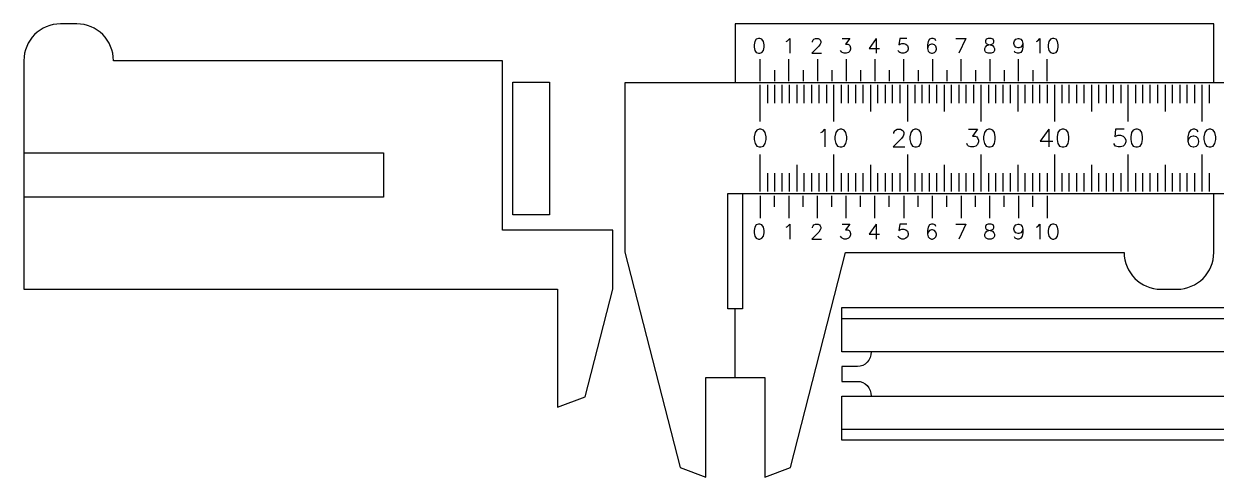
# Model space of a CAD drawing. Extents: x 55 to 376, y 285 to 489.
# Drawn here: x 54.8 to 216.7, y 302.9 to 364.4 of the extents above; entities that cross this region are included whole.
import ezdxf

# ---------------------------------------------------------------- set-up
doc = ezdxf.new("R2010")
doc.units = 0
doc.layers.add('Layer_1', color=7, linetype='CONTINUOUS')

msp = doc.modelspace()

# ---------------------------------------------------------------- linework, layer by layer
at = {"layer": 'Layer_1', "color": 1}
for p, q in [((61.938938, 364.439153), (59.761635, 364.439153)), ((216.3869, 364.43922), (151.3869, 364.43922)), ((151.3869, 364.43922), (151.38728, 356.43939)), ((216.3869, 356.43922), (216.3869, 364.43922)), ((54.761561, 359.439078), (54.761561, 351.439291)), ((119.761419, 359.439078), (66.939009, 359.439078)), ((119.761419, 351.439291), (119.761419, 359.439078)), ((121.16421, 338.5106), (121.16421, 356.5106)), ((121.16421, 356.5106), (126.16421, 356.5106)), ((126.16421, 356.5106), (126.16421, 338.5106)), ((143.88689, 356.43939), (136.38651, 356.43939)), ((136.38651, 356.43939), (136.38651, 341.43917)), ((151.38728, 356.43939), (143.88689, 356.43939)), ((346.38686, 356.43939), (151.38728, 356.43939)), ((54.761561, 351.439291), (54.761561, 336.439095)), ((119.761419, 336.439095), (119.761419, 351.439291)), ((136.38651, 341.43917), (136.38651, 333.47135)), ((150.38682, 325.79458), (150.38682, 341.43917)), ((150.38682, 341.43917), (151.38673, 341.43917)), ((151.38673, 341.43917), (346.38686, 341.43917)), ((152.38687, 341.43916), (152.38687, 325.79472)), ((216.38672, 333.43938), (216.38672, 341.43917)), ((126.16421, 338.5106), (121.16421, 338.5106)), ((54.761561, 336.439095), (54.761561, 328.439279)), ((134.76164, 336.439095), (119.761419, 336.439095)), ((134.757774, 328.439279), (134.76164, 336.439095)), ((136.38651, 333.47135), (143.88689, 304.26134)), ((158.8867, 304.26134), (166.37882, 333.43938)), ((166.37882, 333.43938), (204.20927, 333.43938)), ((54.761561, 328.439279), (115.972916, 328.439279)), ((115.972916, 328.439279), (119.761419, 328.439279)), ((119.761419, 328.439279), (127.261805, 328.439279)), ((127.261805, 328.439279), (127.261805, 312.439169)), ((131.011714, 313.85028), (134.757774, 328.439279)), ((209.20935, 328.43931), (211.38665, 328.43931)), ((151.38673, 325.79458), (150.38682, 325.79458)), ((151.38673, 316.43935), (151.38673, 325.79458)), ((152.38687, 325.79472), (151.38687, 325.79472)), ((165.85873, 319.93907), (165.85884, 325.93906)), ((165.85884, 325.93906), (359.85685, 325.93906)), ((345.85874, 319.93907), (165.85873, 319.93907)), ((167.98537, 317.93927), (165.85884, 317.93927)), ((165.85884, 317.93927), (165.85884, 315.93944)), ((147.38656, 302.94449), (147.38656, 316.43935)), ((147.38656, 316.43935), (151.38673, 316.43935)), ((151.38687, 316.43935), (155.38703, 316.43935)), ((155.38703, 316.43935), (155.38703, 302.94449)), ((165.85884, 315.93944), (167.98537, 315.93944)), ((127.261796, 312.439169), (131.011714, 313.85028)), ((165.85871, 307.93913), (165.8586, 313.93909)), ((165.8586, 313.93909), (345.85861, 313.93909)), ((127.261805, 312.439169), (127.261796, 312.439169)), ((360.85828, 307.93913), (165.85871, 307.93913)), ((143.88689, 304.26134), (147.38656, 302.94449)), ((155.38703, 302.94449), (158.8867, 304.26134))]:
    msp.add_line(p, q, dxfattribs=at)
at = {"layer": 'Layer_1', "color": 5}
for p, q in [((154.06273, 362.06319), (153.96753, 361.587)), ((153.96753, 361.587), (153.96753, 361.30128)), ((153.96753, 361.30128), (154.06273, 360.82509)), ((154.2532, 362.3489), (154.06273, 362.06319)), ((154.53891, 362.4441), (154.2532, 362.3489)), ((154.7294, 362.4441), (154.53891, 362.4441)), ((155.0151, 362.3489), (154.7294, 362.4441)), ((155.20558, 362.06319), (155.0151, 362.3489)), ((155.30078, 361.587), (155.20558, 362.06319)), ((155.20558, 360.82509), (155.30078, 361.30128)), ((155.30078, 361.30128), (155.30078, 361.587)), ((158.30942, 362.06315), (158.49989, 362.15835)), ((158.49989, 362.15835), (158.78561, 362.44406)), ((158.78561, 362.44406), (158.78561, 360.44406)), ((162.74642, 361.39645), (161.79404, 360.44406)), ((161.8894, 362.06311), (161.9846, 362.25359)), ((161.8894, 361.96791), (161.8894, 362.06311)), ((161.9846, 362.25359), (162.0798, 362.34879)), ((162.0798, 362.34879), (162.27027, 362.44399)), ((162.27027, 362.44399), (162.65122, 362.44399)), ((162.65122, 362.44399), (162.8417, 362.34879)), ((162.9369, 361.68215), (162.74642, 361.39645)), ((162.8417, 362.34879), (162.9369, 362.25359)), ((162.9369, 362.25359), (163.0321, 362.06311)), ((163.0321, 361.87263), (162.9369, 361.68215)), ((163.0321, 362.06311), (163.0321, 361.87263)), ((165.89795, 362.4441), (166.94557, 362.4441)), ((166.94557, 362.4441), (166.37414, 361.68219)), ((166.37414, 361.68219), (166.65986, 361.68219)), ((166.65986, 361.68219), (166.85034, 361.58699)), ((166.85034, 361.58699), (166.94554, 361.49179)), ((166.94554, 361.49179), (167.04074, 361.20607)), ((167.04074, 361.20607), (167.04074, 361.0156)), ((170.52561, 362.4441), (169.57322, 361.11077)), ((170.52561, 362.4441), (170.52561, 360.4441)), ((173.72466, 362.4441), (173.62946, 361.58696)), ((173.62946, 361.58696), (173.72466, 361.68216)), ((174.67705, 362.4441), (173.72466, 362.4441)), ((173.72466, 361.68216), (174.01038, 361.77746)), ((174.01038, 361.77746), (174.2961, 361.77746)), ((174.2961, 361.77746), (174.5818, 361.68216)), ((174.5818, 361.68216), (174.77228, 361.49169)), ((174.77228, 361.49169), (174.86748, 361.20597)), ((174.86748, 361.20597), (174.86748, 361.0155)), ((177.59038, 362.06315), (177.49518, 361.58696)), ((177.49518, 361.58696), (177.49518, 361.11077)), ((177.59038, 361.39645), (177.49518, 361.11073)), ((177.78085, 362.34886), (177.59038, 362.06315)), ((177.78085, 361.58692), (177.59038, 361.39645)), ((178.06657, 362.44406), (177.78085, 362.34886)), ((178.06657, 361.68212), (177.78085, 361.58692)), ((178.25704, 362.44406), (178.06657, 362.44406)), ((178.16177, 361.68212), (178.06657, 361.68212)), ((178.44748, 361.58692), (178.16177, 361.68212)), ((178.54276, 362.34886), (178.25704, 362.44406)), ((178.63795, 361.39645), (178.44748, 361.58692)), ((178.63796, 362.15839), (178.54276, 362.34886)), ((178.73325, 361.11073), (178.63795, 361.39645)), ((181.36083, 362.4441), (182.69416, 362.4441)), ((182.69416, 362.4441), (181.74178, 360.4441)), ((185.2743, 361.11083), (185.3695, 361.3013)), ((185.46466, 362.3489), (185.36946, 362.15843)), ((185.36946, 362.15843), (185.36946, 361.96795)), ((185.36946, 361.96795), (185.46466, 361.77748)), ((185.3695, 361.3013), (185.55997, 361.49178)), ((185.75038, 362.4441), (185.46466, 362.3489)), ((185.46466, 361.77748), (185.65513, 361.68218)), ((185.55997, 361.49178), (185.84568, 361.58698)), ((185.65513, 361.68218), (186.03609, 361.58698)), ((186.1314, 362.4441), (185.75045, 362.4441)), ((185.84568, 361.58698), (186.22664, 361.68218)), ((186.03609, 361.58698), (186.3218, 361.49178)), ((186.41711, 362.3489), (186.1314, 362.4441)), ((186.22664, 361.68218), (186.41711, 361.77748)), ((186.3218, 361.49178), (186.51228, 361.3013)), ((186.51231, 362.15843), (186.41711, 362.3489)), ((186.41711, 361.77748), (186.51231, 361.96795)), ((186.51228, 361.3013), (186.60748, 361.11083)), ((186.51231, 361.96795), (186.51231, 362.15843)), ((189.23525, 361.87264), (189.33045, 362.15836)), ((189.23525, 361.77744), (189.23525, 361.87264)), ((189.33045, 361.49172), (189.23525, 361.77744)), ((189.33045, 362.15836), (189.52093, 362.34883)), ((189.52093, 361.30124), (189.33045, 361.49172)), ((189.52093, 362.34883), (189.80664, 362.44403)), ((189.80664, 361.20604), (189.52093, 361.30124)), ((189.80664, 362.44403), (189.90184, 362.44403)), ((189.90184, 361.20604), (189.80664, 361.20604)), ((189.90184, 362.44403), (190.18755, 362.34883)), ((190.18755, 361.30124), (189.90184, 361.20604)), ((190.18755, 362.34883), (190.37803, 362.15836)), ((190.37803, 361.49172), (190.18755, 361.30124)), ((190.37803, 362.15836), (190.47323, 361.77741)), ((190.47323, 361.77744), (190.37803, 361.49172)), ((190.47323, 361.30121), (190.37803, 360.82502)), ((190.47323, 361.77741), (190.47323, 361.30121)), ((192.29132, 362.06315), (192.4818, 362.15835)), ((192.4818, 362.15835), (192.76751, 362.44406)), ((192.76751, 362.44406), (192.76751, 360.44406)), ((194.00561, 362.06319), (193.91041, 361.587)), ((193.91041, 361.587), (193.91041, 361.30128)), ((193.91041, 361.30128), (194.00561, 360.82509)), ((194.19609, 362.3489), (194.00561, 362.06319)), ((194.4818, 362.4441), (194.19609, 362.3489)), ((194.67228, 362.4441), (194.4818, 362.4441)), ((194.95799, 362.3489), (194.67228, 362.4441)), ((195.14846, 362.06319), (194.95799, 362.3489)), ((195.24366, 361.587), (195.14846, 362.06319)), ((195.14846, 360.82509), (195.24366, 361.30128)), ((195.24366, 361.30128), (195.24366, 361.587)), ((154.06273, 360.82509), (154.2532, 360.53938)), ((154.2532, 360.53938), (154.53891, 360.44418)), ((154.53891, 360.44418), (154.7294, 360.44418)), ((154.7294, 360.44418), (155.0151, 360.53938)), ((154.76749, 356.65936), (154.76749, 359.65936)), ((155.0151, 360.53938), (155.20558, 360.82509)), ((158.66749, 356.65936), (158.66749, 359.65936)), ((161.79404, 360.44406), (163.12738, 360.44406)), ((162.56749, 359.65936), (162.56749, 356.65936)), ((165.80272, 360.63461), (165.70752, 360.82508)), ((165.89792, 360.53941), (165.80272, 360.63461)), ((166.18364, 360.44421), (165.89792, 360.53941)), ((166.46936, 360.44421), (166.18364, 360.44421)), ((166.46749, 359.65936), (166.46749, 356.65936)), ((166.75506, 360.53941), (166.46936, 360.44421)), ((166.94554, 360.72989), (166.75506, 360.53941)), ((167.04074, 361.0156), (166.94554, 360.72989)), ((169.57322, 361.11077), (171.0018, 361.11077)), ((170.36749, 359.65936), (170.36749, 356.65936)), ((173.62946, 360.63451), (173.53426, 360.82498)), ((173.72466, 360.53931), (173.62946, 360.63451)), ((174.01038, 360.44411), (173.72466, 360.53931)), ((174.2961, 360.44411), (174.01038, 360.44411)), ((174.26749, 356.65936), (174.26749, 359.65936)), ((174.5818, 360.53931), (174.2961, 360.44411)), ((174.77228, 360.72979), (174.5818, 360.53931)), ((174.86748, 361.0155), (174.77228, 360.72979)), ((177.49518, 361.11077), (177.59038, 360.72982)), ((177.59038, 360.72982), (177.78085, 360.53934)), ((177.78085, 360.53934), (178.06657, 360.44414)), ((178.06657, 360.44414), (178.16177, 360.44414)), ((178.16177, 360.44414), (178.44748, 360.53934)), ((178.16749, 359.65936), (178.16749, 356.65936)), ((178.44748, 360.53934), (178.63795, 360.72982)), ((178.63795, 360.72982), (178.73325, 361.01553)), ((178.73325, 361.01553), (178.73325, 361.11073)), ((182.06749, 356.65936), (182.06749, 359.65936)), ((185.2743, 360.82511), (185.2743, 361.11083)), ((185.3695, 360.63464), (185.2743, 360.82511)), ((185.4647, 360.53944), (185.3695, 360.63464)), ((185.75042, 360.44424), (185.4647, 360.53944)), ((186.13137, 360.44424), (185.75042, 360.44424)), ((185.96749, 359.65936), (185.96749, 356.65936)), ((186.41708, 360.53944), (186.13137, 360.44424)), ((186.51228, 360.63464), (186.41708, 360.53944)), ((186.60748, 360.82511), (186.51228, 360.63464)), ((186.60748, 361.11083), (186.60748, 360.82511)), ((189.42565, 360.53931), (189.33045, 360.72979)), ((189.71136, 360.44411), (189.42565, 360.53931)), ((189.90184, 360.44411), (189.71136, 360.44411)), ((189.86749, 356.65936), (189.86749, 359.65936)), ((190.18755, 360.53931), (189.90184, 360.44411)), ((190.37803, 360.82502), (190.18755, 360.53931)), ((193.76749, 356.65936), (193.76749, 359.65936)), ((194.00561, 360.82509), (194.19609, 360.53938)), ((194.19609, 360.53938), (194.4818, 360.44418)), ((194.4818, 360.44418), (194.67228, 360.44418)), ((194.67228, 360.44418), (194.95799, 360.53938)), ((194.95799, 360.53938), (195.14846, 360.82509)), ((156.71749, 358.15936), (156.71749, 356.65936)), ((160.61749, 358.15936), (160.61749, 356.65936)), ((164.51749, 358.15936), (164.51749, 356.65936)), ((168.4175, 358.15936), (168.4175, 356.65936)), ((172.3175, 358.15936), (172.3175, 356.65936)), ((176.2175, 358.15936), (176.2175, 356.65936)), ((180.11751, 358.15936), (180.11751, 356.65936)), ((184.01751, 358.15936), (184.01751, 356.65936)), ((187.91751, 358.15936), (187.91751, 356.65936)), ((191.81752, 358.15936), (191.81752, 356.65936)), ((154.76744, 351.17277), (154.76744, 356.17272)), ((155.76745, 356.17277), (155.76745, 353.67279)), ((156.76745, 353.67279), (156.76745, 356.17277)), ((157.76745, 353.67279), (157.76745, 356.17277)), ((158.76745, 353.67279), (158.76745, 356.17277)), ((159.76745, 356.17277), (159.76745, 353.67279)), ((160.76745, 353.67279), (160.76745, 356.17277)), ((161.76745, 356.17277), (161.76745, 353.67279)), ((162.76745, 353.67279), (162.76745, 356.17277)), ((163.76745, 356.17277), (163.76745, 353.67279)), ((164.76745, 351.17277), (164.76745, 356.17272)), ((165.76746, 356.17277), (165.76746, 353.67279)), ((166.76746, 353.67279), (166.76746, 356.17277)), ((167.76746, 353.67279), (167.76746, 356.17277)), ((168.76746, 353.67279), (168.76746, 356.17277)), ((169.76746, 356.17277), (169.76746, 352.5439)), ((170.76746, 353.67279), (170.76746, 356.17277)), ((171.76746, 356.17277), (171.76746, 353.67279)), ((172.76746, 353.67279), (172.76746, 356.17277)), ((173.76746, 356.17277), (173.76746, 353.67279)), ((174.76746, 356.17272), (174.76746, 351.17277)), ((175.76747, 356.17277), (175.76747, 353.67279)), ((176.76747, 353.67279), (176.76747, 356.17277)), ((177.76747, 353.67279), (177.76747, 356.17277)), ((178.76747, 353.67279), (178.76747, 356.17277)), ((179.76747, 356.17277), (179.76747, 352.5439)), ((180.76747, 353.67279), (180.76747, 356.17277)), ((181.76747, 356.17277), (181.76747, 353.67279)), ((182.76747, 353.67279), (182.76747, 356.17277)), ((183.76747, 356.17277), (183.76747, 353.67279)), ((184.76746, 356.17272), (184.76746, 351.17277)), ((185.76748, 356.17277), (185.76748, 353.67279)), ((186.76748, 353.67279), (186.76748, 356.17277)), ((187.76748, 353.67279), (187.76748, 356.17277)), ((188.76748, 353.67279), (188.76748, 356.17277)), ((189.76748, 356.17277), (189.76748, 352.5439)), ((190.76748, 353.67279), (190.76748, 356.17277)), ((191.76748, 356.17277), (191.76748, 353.67279)), ((192.76748, 353.67279), (192.76748, 356.17277)), ((193.76748, 356.17277), (193.76748, 353.67279)), ((194.76746, 356.17272), (194.76746, 351.17277)), ((195.76749, 356.17277), (195.76749, 353.67279)), ((196.76749, 353.67279), (196.76749, 356.17277)), ((197.76749, 353.67279), (197.76749, 356.17277)), ((198.76749, 353.67279), (198.76749, 356.17277)), ((199.76749, 356.17277), (199.76749, 352.5439)), ((200.76749, 353.67279), (200.76749, 356.17277)), ((201.76749, 356.17277), (201.76749, 353.67279)), ((202.76749, 353.67279), (202.76749, 356.17277)), ((203.76749, 356.17277), (203.76749, 353.67279)), ((204.76746, 351.17277), (204.76746, 356.17272)), ((205.7675, 356.17277), (205.7675, 353.67279)), ((206.7675, 353.67279), (206.7675, 356.17277)), ((207.7675, 353.67279), (207.7675, 356.17277)), ((208.7675, 353.67279), (208.7675, 356.17277)), ((209.7675, 356.17277), (209.7675, 352.5439)), ((210.7675, 353.67279), (210.7675, 356.17277)), ((211.7675, 356.17277), (211.7675, 353.67279)), ((212.7675, 353.67279), (212.7675, 356.17277)), ((213.7675, 356.17277), (213.7675, 353.67279)), ((214.76746, 356.17272), (214.76746, 351.17277)), ((215.76751, 356.17277), (215.76751, 353.67279)), ((154.31031, 350.02492), (154.08174, 349.68207)), ((154.65316, 350.13921), (154.31031, 350.02492)), ((154.88174, 350.13921), (154.65316, 350.13921)), ((155.22459, 350.02492), (154.88174, 350.13921)), ((155.45316, 349.68207), (155.22459, 350.02492)), ((163.22459, 349.79635), (163.56745, 350.13921)), ((163.56745, 350.13921), (163.56745, 347.73921)), ((165.28174, 350.02492), (165.05317, 349.68207)), ((165.62459, 350.13921), (165.28174, 350.02492)), ((165.85317, 350.13921), (165.62459, 350.13921)), ((166.19602, 350.02492), (165.85317, 350.13921)), ((166.42459, 349.68207), (166.19602, 350.02492)), ((172.93889, 349.68207), (173.05317, 349.91064)), ((173.05317, 349.91064), (173.16746, 350.02492)), ((173.16746, 350.02492), (173.39603, 350.13921)), ((173.39603, 350.13921), (173.85317, 350.13921)), ((173.85317, 350.13921), (174.08174, 350.02492)), ((174.08174, 350.02492), (174.19603, 349.91064)), ((174.19603, 349.91064), (174.31031, 349.68207)), ((175.45317, 350.02492), (175.2246, 349.68207)), ((175.79602, 350.13921), (175.45317, 350.02492)), ((176.0246, 350.13921), (175.79602, 350.13921)), ((176.36745, 350.02492), (176.0246, 350.13921)), ((176.59602, 349.68207), (176.36745, 350.02492)), ((183.05317, 350.13921), (184.31031, 350.13921)), ((184.31031, 350.13921), (183.6246, 349.22492)), ((185.45317, 350.02492), (185.2246, 349.68207)), ((185.79602, 350.13921), (185.45317, 350.02492)), ((186.0246, 350.13921), (185.79602, 350.13921)), ((186.36745, 350.02492), (186.0246, 350.13921)), ((186.59602, 349.68207), (186.36745, 350.02492)), ((193.96746, 350.13921), (192.8246, 348.53921)), ((193.96746, 350.13921), (193.96746, 347.73921)), ((195.45317, 350.02492), (195.2246, 349.68207)), ((195.79602, 350.13921), (195.45317, 350.02492)), ((196.0246, 350.13921), (195.79602, 350.13921)), ((196.36745, 350.02492), (196.0246, 350.13921)), ((196.59602, 349.68207), (196.36745, 350.02492)), ((203.05317, 350.13921), (202.93889, 349.11064)), ((204.19603, 350.13921), (203.05317, 350.13921)), ((205.45317, 350.02492), (205.2246, 349.68207)), ((205.79602, 350.13921), (205.45317, 350.02492)), ((206.0246, 350.13921), (205.79602, 350.13921)), ((206.36745, 350.02492), (206.0246, 350.13921)), ((206.59602, 349.68207), (206.36745, 350.02492)), ((213.22459, 350.02492), (212.99602, 349.68207)), ((213.56745, 350.13921), (213.22459, 350.02492)), ((213.79602, 350.13921), (213.56745, 350.13921)), ((214.13888, 350.02492), (213.79602, 350.13921)), ((214.25316, 349.79635), (214.13888, 350.02492)), ((215.39602, 350.02492), (215.16745, 349.68207)), ((215.73887, 350.13921), (215.39602, 350.02492)), ((215.96745, 350.13921), (215.73887, 350.13921)), ((216.3103, 350.02492), (215.96745, 350.13921)), ((216.53887, 349.68207), (216.3103, 350.02492)), ((154.08174, 349.68207), (153.96745, 349.11064)), ((153.96745, 349.11064), (153.96745, 348.76778)), ((153.96745, 348.76778), (154.08174, 348.19635)), ((154.08174, 348.19635), (154.31031, 347.85349)), ((155.22459, 347.85349), (155.45316, 348.19635)), ((155.56745, 349.11064), (155.45316, 349.68207)), ((155.45316, 348.19635), (155.56745, 348.76778)), ((155.56745, 348.76778), (155.56745, 349.11064)), ((162.99602, 349.68207), (163.22459, 349.79635)), ((165.05317, 349.68207), (164.93888, 349.11064)), ((164.93888, 349.11064), (164.93888, 348.76778)), ((164.93888, 348.76778), (165.05317, 348.19635)), ((165.05317, 348.19635), (165.28174, 347.85349)), ((166.19602, 347.85349), (166.42459, 348.19635)), ((166.53888, 349.11064), (166.42459, 349.68207)), ((166.42459, 348.19635), (166.53888, 348.76778)), ((166.53888, 348.76778), (166.53888, 349.11064)), ((173.96746, 348.88207), (172.8246, 347.73921)), ((172.93889, 349.56778), (172.93889, 349.68207)), ((174.19603, 349.22492), (173.96746, 348.88207)), ((174.31031, 349.45349), (174.19603, 349.22492)), ((174.31031, 349.68207), (174.31031, 349.45349)), ((175.2246, 349.68207), (175.11031, 349.11064)), ((175.11031, 349.11064), (175.11031, 348.76778)), ((175.11031, 348.76778), (175.2246, 348.19635)), ((175.2246, 348.19635), (175.45317, 347.85349)), ((176.36745, 347.85349), (176.59602, 348.19635)), ((176.71031, 349.11064), (176.59602, 349.68207)), ((176.59602, 348.19635), (176.71031, 348.76778)), ((176.71031, 348.76778), (176.71031, 349.11064)), ((182.93889, 347.96778), (182.8246, 348.19635)), ((183.6246, 349.22492), (183.96746, 349.22492)), ((183.96746, 349.22492), (184.19603, 349.11064)), ((184.19603, 349.11064), (184.31031, 348.99635)), ((184.31031, 348.99635), (184.4246, 348.65349)), ((184.4246, 348.42492), (184.31031, 348.08207)), ((184.4246, 348.65349), (184.4246, 348.42492)), ((185.2246, 349.68207), (185.11031, 349.11064)), ((185.11031, 349.11064), (185.11031, 348.76778)), ((185.11031, 348.76778), (185.2246, 348.19635)), ((185.2246, 348.19635), (185.45317, 347.85349)), ((186.36745, 347.85349), (186.59602, 348.19635)), ((186.71031, 349.11064), (186.59602, 349.68207)), ((186.59602, 348.19635), (186.71031, 348.76778)), ((186.71031, 348.76778), (186.71031, 349.11064)), ((192.8246, 348.53921), (194.53889, 348.53921)), ((195.2246, 349.68207), (195.11031, 349.11064)), ((195.11031, 349.11064), (195.11031, 348.76778)), ((195.11031, 348.76778), (195.2246, 348.19635)), ((195.2246, 348.19635), (195.45317, 347.85349)), ((196.36745, 347.85349), (196.59602, 348.19635)), ((196.71031, 349.11064), (196.59602, 349.68207)), ((196.59602, 348.19635), (196.71031, 348.76778)), ((196.71031, 348.76778), (196.71031, 349.11064)), ((202.93889, 347.96778), (202.8246, 348.19635)), ((202.93889, 349.11064), (203.05317, 349.22492)), ((203.05317, 349.22492), (203.39603, 349.33921)), ((203.39603, 349.33921), (203.73889, 349.33921)), ((203.73889, 349.33921), (204.08174, 349.22492)), ((204.08174, 349.22492), (204.31031, 348.99635)), ((204.31031, 348.99635), (204.4246, 348.65349)), ((204.4246, 348.42492), (204.31031, 348.08207)), ((204.4246, 348.65349), (204.4246, 348.42492)), ((205.2246, 349.68207), (205.11031, 349.11064)), ((205.11031, 349.11064), (205.11031, 348.76778)), ((205.11031, 348.76778), (205.2246, 348.19635)), ((205.2246, 348.19635), (205.45317, 347.85349)), ((206.36745, 347.85349), (206.59602, 348.19635)), ((206.71031, 349.11064), (206.59602, 349.68207)), ((206.59602, 348.19635), (206.71031, 348.76778)), ((206.71031, 348.76778), (206.71031, 349.11064)), ((212.99602, 349.68207), (212.88174, 349.11064)), ((212.88174, 349.11064), (212.88174, 348.53921)), ((212.99602, 348.88207), (212.88174, 348.53921)), ((212.88174, 348.53921), (212.99602, 348.08207)), ((213.22459, 349.11064), (212.99602, 348.88207)), ((213.56745, 349.22492), (213.22459, 349.11064)), ((213.68174, 349.22492), (213.56745, 349.22492)), ((214.02459, 349.11064), (213.68174, 349.22492)), ((214.25316, 348.88207), (214.02459, 349.11064)), ((214.36745, 348.53921), (214.25316, 348.88207)), ((214.25316, 348.08207), (214.36745, 348.42492)), ((214.36745, 348.42492), (214.36745, 348.53921)), ((215.16745, 349.68207), (215.05316, 349.11064)), ((215.05316, 349.11064), (215.05316, 348.76778)), ((215.05316, 348.76778), (215.16745, 348.19635)), ((215.16745, 348.19635), (215.39602, 347.85349)), ((216.3103, 347.85349), (216.53887, 348.19635)), ((216.65316, 349.11064), (216.53887, 349.68207)), ((216.53887, 348.19635), (216.65316, 348.76778)), ((216.65316, 348.76778), (216.65316, 349.11064)), ((54.76143, 346.93908), (103.63254, 346.93908)), ((103.63254, 346.93908), (103.63254, 340.93908)), ((154.31031, 347.85349), (154.65316, 347.73921)), ((154.65316, 347.73921), (154.88174, 347.73921)), ((154.76746, 341.70564), (154.76746, 346.70564)), ((154.88174, 347.73921), (155.22459, 347.85349)), ((164.76746, 341.70564), (164.76746, 346.70564)), ((165.28174, 347.85349), (165.62459, 347.73921)), ((165.62459, 347.73921), (165.85317, 347.73921)), ((165.85317, 347.73921), (166.19602, 347.85349)), ((172.8246, 347.73921), (174.4246, 347.73921)), ((174.76746, 346.70564), (174.76746, 341.70564)), ((175.45317, 347.85349), (175.79602, 347.73921)), ((175.79602, 347.73921), (176.0246, 347.73921)), ((176.0246, 347.73921), (176.36745, 347.85349)), ((183.05317, 347.85349), (182.93889, 347.96778)), ((183.39603, 347.73921), (183.05317, 347.85349)), ((183.73889, 347.73921), (183.39603, 347.73921)), ((184.08174, 347.85349), (183.73889, 347.73921)), ((184.31031, 348.08207), (184.08174, 347.85349)), ((184.76746, 346.70564), (184.76746, 341.70564)), ((185.45317, 347.85349), (185.79602, 347.73921)), ((185.79602, 347.73921), (186.0246, 347.73921)), ((186.0246, 347.73921), (186.36745, 347.85349)), ((194.76746, 346.70564), (194.76746, 341.70564)), ((195.45317, 347.85349), (195.79602, 347.73921)), ((195.79602, 347.73921), (196.0246, 347.73921)), ((196.0246, 347.73921), (196.36745, 347.85349)), ((203.05317, 347.85349), (202.93889, 347.96778)), ((203.39603, 347.73921), (203.05317, 347.85349)), ((203.73889, 347.73921), (203.39603, 347.73921)), ((204.08174, 347.85349), (203.73889, 347.73921)), ((204.31031, 348.08207), (204.08174, 347.85349)), ((204.76746, 341.70564), (204.76746, 346.70564)), ((205.45317, 347.85349), (205.79602, 347.73921)), ((205.79602, 347.73921), (206.0246, 347.73921)), ((206.0246, 347.73921), (206.36745, 347.85349)), ((212.99602, 348.08207), (213.22459, 347.85349)), ((213.22459, 347.85349), (213.56745, 347.73921)), ((213.56745, 347.73921), (213.68174, 347.73921)), ((213.68174, 347.73921), (214.02459, 347.85349)), ((214.02459, 347.85349), (214.25316, 348.08207)), ((214.76746, 346.70564), (214.76746, 341.70564)), ((215.39602, 347.85349), (215.73887, 347.73921)), ((215.73887, 347.73921), (215.96745, 347.73921)), ((215.96745, 347.73921), (216.3103, 347.85349)), ((159.76745, 345.33454), (159.76745, 341.70565)), ((169.76746, 345.33454), (169.76746, 341.70565)), ((179.76747, 345.33454), (179.76747, 341.70565)), ((189.76748, 345.33454), (189.76748, 341.70565)), ((199.76749, 345.33454), (199.76749, 341.70565)), ((209.7675, 345.33454), (209.7675, 341.70565)), ((155.76745, 344.20565), (155.76745, 341.70565)), ((156.76745, 341.70565), (156.76745, 344.20565)), ((157.76745, 341.70565), (157.76745, 344.20565)), ((158.76745, 341.70565), (158.76745, 344.20565)), ((160.76745, 341.70565), (160.76745, 344.20565)), ((161.76745, 344.20565), (161.76745, 341.70565)), ((162.76745, 341.70565), (162.76745, 344.20565)), ((163.76745, 344.20565), (163.76745, 341.70565)), ((165.76746, 344.20565), (165.76746, 341.70565)), ((166.76746, 341.70565), (166.76746, 344.20565)), ((167.76746, 341.70565), (167.76746, 344.20565)), ((168.76746, 341.70565), (168.76746, 344.20565)), ((170.76746, 341.70565), (170.76746, 344.20565)), ((171.76746, 344.20565), (171.76746, 341.70565)), ((172.76746, 341.70565), (172.76746, 344.20565)), ((173.76746, 344.20565), (173.76746, 341.70565)), ((175.76747, 344.20565), (175.76747, 341.70565)), ((176.76747, 341.70565), (176.76747, 344.20565)), ((177.76747, 341.70565), (177.76747, 344.20565)), ((178.76747, 341.70565), (178.76747, 344.20565)), ((180.76747, 341.70565), (180.76747, 344.20565)), ((181.76747, 344.20565), (181.76747, 341.70565)), ((182.76747, 341.70565), (182.76747, 344.20565)), ((183.76747, 344.20565), (183.76747, 341.70565)), ((185.76748, 344.20565), (185.76748, 341.70565)), ((186.76748, 341.70565), (186.76748, 344.20565)), ((187.76748, 341.70565), (187.76748, 344.20565)), ((188.76748, 341.70565), (188.76748, 344.20565)), ((190.76748, 341.70565), (190.76748, 344.20565)), ((191.76748, 344.20565), (191.76748, 341.70565)), ((192.76748, 341.70565), (192.76748, 344.20565)), ((193.76748, 344.20565), (193.76748, 341.70565)), ((195.76749, 344.20565), (195.76749, 341.70565)), ((196.76749, 341.70565), (196.76749, 344.20565)), ((197.76749, 341.70565), (197.76749, 344.20565)), ((198.76749, 341.70565), (198.76749, 344.20565)), ((200.76749, 341.70565), (200.76749, 344.20565)), ((201.76749, 344.20565), (201.76749, 341.70565)), ((202.76749, 341.70565), (202.76749, 344.20565)), ((203.76749, 344.20565), (203.76749, 341.70565)), ((205.7675, 344.20565), (205.7675, 341.70565)), ((206.7675, 341.70565), (206.7675, 344.20565)), ((207.7675, 341.70565), (207.7675, 344.20565)), ((208.7675, 341.70565), (208.7675, 344.20565)), ((210.7675, 341.70565), (210.7675, 344.20565)), ((211.7675, 344.20565), (211.7675, 341.70565)), ((212.7675, 341.70565), (212.7675, 344.20565)), ((213.7675, 344.20565), (213.7675, 341.70565)), ((215.76751, 344.20565), (215.76751, 341.70565)), ((103.63254, 340.93908), (54.76143, 340.93908)), ((154.76749, 341.10046), (154.76749, 338.10046)), ((156.71749, 339.60046), (156.71749, 341.10046)), ((158.66749, 341.10046), (158.66749, 338.10046)), ((160.61749, 339.60046), (160.61749, 341.10046)), ((162.56749, 338.10046), (162.56749, 341.10046)), ((164.51749, 339.60046), (164.51749, 341.10046)), ((166.46749, 338.10046), (166.46749, 341.10046)), ((168.4175, 339.60046), (168.4175, 341.10046)), ((170.36749, 338.10046), (170.36749, 341.10046)), ((172.3175, 339.60046), (172.3175, 341.10046)), ((174.26749, 341.10046), (174.26749, 338.10046)), ((176.2175, 339.60046), (176.2175, 341.10046)), ((178.16749, 338.10046), (178.16749, 341.10046)), ((180.11751, 339.60046), (180.11751, 341.10046)), ((182.06749, 341.10046), (182.06749, 338.10046)), ((184.01751, 339.60046), (184.01751, 341.10046)), ((185.96749, 338.10046), (185.96749, 341.10046)), ((187.91751, 339.60046), (187.91751, 341.10046)), ((189.86749, 341.10046), (189.86749, 338.10046)), ((191.81752, 339.60046), (191.81752, 341.10046)), ((193.76749, 341.10046), (193.76749, 338.10046)), ((154.06273, 336.86747), (153.96753, 336.39127)), ((154.2532, 337.15317), (154.06273, 336.86747)), ((154.53891, 337.24837), (154.2532, 337.15317)), ((154.7294, 337.24837), (154.53891, 337.24837)), ((155.0151, 337.15317), (154.7294, 337.24837)), ((155.20558, 336.86747), (155.0151, 337.15317)), ((155.30078, 336.39127), (155.20558, 336.86747)), ((158.30942, 336.86742), (158.49989, 336.96262)), ((158.49989, 336.96262), (158.78561, 337.24834)), ((158.78561, 337.24834), (158.78561, 335.24834)), ((161.8894, 336.86737), (161.9846, 337.05784)), ((161.8894, 336.77217), (161.8894, 336.86737)), ((161.9846, 337.05784), (162.0798, 337.15304)), ((162.0798, 337.15304), (162.27027, 337.24824)), ((162.27027, 337.24824), (162.65122, 337.24824)), ((162.65122, 337.24824), (162.8417, 337.15304)), ((162.8417, 337.15304), (162.9369, 337.05784)), ((162.9369, 337.05784), (163.0321, 336.86737)), ((163.0321, 336.86737), (163.0321, 336.67688)), ((165.89795, 337.24837), (166.94557, 337.24837)), ((166.94557, 337.24837), (166.37414, 336.48646)), ((170.52561, 337.24837), (169.57322, 335.91503)), ((170.52561, 337.24837), (170.52561, 335.24837)), ((173.72466, 337.24837), (173.62946, 336.39122)), ((174.67705, 337.24837), (173.72466, 337.24837)), ((177.59038, 336.86742), (177.49518, 336.39122)), ((177.78085, 337.15312), (177.59038, 336.86742)), ((178.06657, 337.24832), (177.78085, 337.15312)), ((178.25704, 337.24832), (178.06657, 337.24832)), ((178.54276, 337.15312), (178.25704, 337.24832)), ((178.63796, 336.96265), (178.54276, 337.15312)), ((181.36083, 337.24837), (182.69416, 337.24837)), ((182.69416, 337.24837), (181.74178, 335.24837)), ((185.46466, 337.15317), (185.36946, 336.9627)), ((185.36946, 336.9627), (185.36946, 336.77222)), ((185.75038, 337.24837), (185.46466, 337.15317)), ((186.1314, 337.24837), (185.75045, 337.24837)), ((186.41711, 337.15317), (186.1314, 337.24837)), ((186.51231, 336.9627), (186.41711, 337.15317)), ((186.51231, 336.77222), (186.51231, 336.9627)), ((189.23525, 336.6769), (189.33045, 336.96262)), ((189.33045, 336.96262), (189.52093, 337.15309)), ((189.52093, 337.15309), (189.80664, 337.24829)), ((189.80664, 337.24829), (189.90184, 337.24829)), ((189.90184, 337.24829), (190.18755, 337.15309)), ((190.18755, 337.15309), (190.37803, 336.96262)), ((190.37803, 336.96262), (190.47323, 336.58167)), ((192.29132, 336.86742), (192.4818, 336.96262)), ((192.4818, 336.96262), (192.76751, 337.24834)), ((192.76751, 337.24834), (192.76751, 335.24834)), ((194.00561, 336.86747), (193.91041, 336.39127)), ((194.19609, 337.15317), (194.00561, 336.86747)), ((194.4818, 337.24837), (194.19609, 337.15317)), ((194.67228, 337.24837), (194.4818, 337.24837)), ((194.95799, 337.15317), (194.67228, 337.24837)), ((195.14846, 336.86747), (194.95799, 337.15317)), ((195.24366, 336.39127), (195.14846, 336.86747)), ((153.96753, 336.39127), (153.96753, 336.10556)), ((153.96753, 336.10556), (154.06273, 335.62937)), ((154.06273, 335.62937), (154.2532, 335.34365)), ((154.2532, 335.34365), (154.53891, 335.24845)), ((154.53891, 335.24845), (154.7294, 335.24845)), ((154.7294, 335.24845), (155.0151, 335.34365)), ((155.0151, 335.34365), (155.20558, 335.62937)), ((155.20558, 335.62937), (155.30078, 336.10556)), ((155.30078, 336.10556), (155.30078, 336.39127)), ((162.74642, 336.2007), (161.79404, 335.24832)), ((161.79404, 335.24832), (163.12738, 335.24832)), ((162.9369, 336.48641), (162.74642, 336.2007)), ((163.0321, 336.67688), (162.9369, 336.48641)), ((165.80272, 335.43888), (165.70752, 335.62936)), ((165.89792, 335.34368), (165.80272, 335.43888)), ((166.18364, 335.24848), (165.89792, 335.34368)), ((166.46936, 335.24848), (166.18364, 335.24848)), ((166.37414, 336.48646), (166.65986, 336.48646)), ((166.75506, 335.34368), (166.46936, 335.24848)), ((166.65986, 336.48646), (166.85034, 336.39126)), ((166.94554, 335.53416), (166.75506, 335.34368)), ((166.85034, 336.39126), (166.94554, 336.29606)), ((166.94554, 336.29606), (167.04074, 336.01035)), ((167.04074, 335.81987), (166.94554, 335.53416)), ((167.04074, 336.01035), (167.04074, 335.81987)), ((169.57322, 335.91503), (171.0018, 335.91503)), ((173.62946, 335.43876), (173.53426, 335.62924)), ((173.62946, 336.39122), (173.72466, 336.48642)), ((173.72466, 335.34356), (173.62946, 335.43876)), ((173.72466, 336.48642), (174.01038, 336.58162)), ((174.01038, 335.24836), (173.72466, 335.34356)), ((174.01038, 336.58162), (174.2961, 336.58162)), ((174.2961, 335.24836), (174.01038, 335.24836)), ((174.2961, 336.58162), (174.5818, 336.48642)), ((174.5818, 335.34356), (174.2961, 335.24836)), ((174.5818, 336.48642), (174.77228, 336.29594)), ((174.77228, 335.53404), (174.5818, 335.34356)), ((174.77228, 336.29594), (174.86748, 336.01023)), ((174.86748, 335.81975), (174.77228, 335.53404)), ((174.86748, 336.01023), (174.86748, 335.81975)), ((177.49518, 336.39122), (177.49518, 335.91503)), ((177.59038, 336.20071), (177.49518, 335.91499)), ((177.49518, 335.91503), (177.59038, 335.53408)), ((177.78085, 336.39118), (177.59038, 336.20071)), ((177.59038, 335.53408), (177.78085, 335.3436)), ((178.06657, 336.48638), (177.78085, 336.39118)), ((177.78085, 335.3436), (178.06657, 335.2484)), ((178.16177, 336.48638), (178.06657, 336.48638)), ((178.06657, 335.2484), (178.16177, 335.2484)), ((178.44748, 336.39118), (178.16177, 336.48638)), ((178.16177, 335.2484), (178.44748, 335.3436)), ((178.63795, 336.20071), (178.44748, 336.39118)), ((178.44748, 335.3436), (178.63795, 335.53408)), ((178.73325, 335.91499), (178.63795, 336.20071)), ((178.63795, 335.53408), (178.73325, 335.81979)), ((178.73325, 335.81979), (178.73325, 335.91499)), ((185.2743, 335.9152), (185.3695, 336.10568)), ((185.2743, 335.62949), (185.2743, 335.9152)), ((185.3695, 335.43901), (185.2743, 335.62949)), ((185.36946, 336.77222), (185.46466, 336.58175)), ((185.3695, 336.10568), (185.55997, 336.29615)), ((185.4647, 335.34381), (185.3695, 335.43901)), ((185.46466, 336.58175), (185.65513, 336.48655)), ((185.75042, 335.24861), (185.4647, 335.34381)), ((185.55997, 336.29615), (185.84568, 336.39135)), ((185.65513, 336.48655), (186.03609, 336.39135)), ((186.13137, 335.24861), (185.75042, 335.24861)), ((185.84568, 336.39135), (186.22664, 336.48655)), ((186.03609, 336.39135), (186.3218, 336.29615)), ((186.41708, 335.34381), (186.13137, 335.24861)), ((186.22664, 336.48655), (186.41711, 336.58175)), ((186.3218, 336.29615), (186.51228, 336.10568)), ((186.51228, 335.43901), (186.41708, 335.34381)), ((186.41711, 336.58175), (186.51231, 336.77222)), ((186.51228, 336.10568), (186.60748, 335.9152)), ((186.60748, 335.62949), (186.51228, 335.43901)), ((186.60748, 335.9152), (186.60748, 335.62949)), ((189.23525, 336.5817), (189.23525, 336.6769)), ((189.33045, 336.29598), (189.23525, 336.5817)), ((189.52093, 336.10551), (189.33045, 336.29598)), ((189.42565, 335.34357), (189.33045, 335.53405)), ((189.71136, 335.24837), (189.42565, 335.34357)), ((189.80664, 336.01031), (189.52093, 336.10551)), ((189.90184, 335.24837), (189.71136, 335.24837)), ((189.90184, 336.01031), (189.80664, 336.01031)), ((190.18755, 336.10551), (189.90184, 336.01031)), ((190.18755, 335.34357), (189.90184, 335.24837)), ((190.37803, 336.29598), (190.18755, 336.10551)), ((190.37803, 335.62929), (190.18755, 335.34357)), ((190.47323, 336.5817), (190.37803, 336.29598)), ((190.47323, 336.10548), (190.37803, 335.62929)), ((190.47323, 336.58167), (190.47323, 336.10548)), ((193.91041, 336.39127), (193.91041, 336.10556)), ((193.91041, 336.10556), (194.00561, 335.62937)), ((194.00561, 335.62937), (194.19609, 335.34365)), ((194.19609, 335.34365), (194.4818, 335.24845)), ((194.4818, 335.24845), (194.67228, 335.24845)), ((194.67228, 335.24845), (194.95799, 335.34365)), ((194.95799, 335.34365), (195.14846, 335.62937)), ((195.14846, 335.62937), (195.24366, 336.10556)), ((195.24366, 336.10556), (195.24366, 336.39127)), ((360.85841, 324.43917), (165.85828, 324.43917)), ((165.85828, 309.43898), (360.85786, 309.43898))]:
    msp.add_line(p, q, dxfattribs=at)
at = {"layer": 'Layer_1', "color": 1}
for points in [[(59.761635, 364.439153), (56.991636, 364.439153), (54.761561, 362.209089), (54.761561, 359.439078)], [(66.939009, 359.439078), (66.939009, 362.209089), (64.708937, 364.439153), (61.938938, 364.439153)], [(204.20927, 333.43938), (204.20927, 330.66938), (206.43935, 328.43931), (209.20935, 328.43931)], [(211.38665, 328.43931), (214.15665, 328.43931), (216.38672, 330.66938), (216.38672, 333.43938)], [(169.85884, 319.93907), (169.85884, 318.83106), (169.02335, 317.93927), (167.98537, 317.93927)], [(167.98537, 315.93944), (169.02335, 315.93944), (169.85884, 315.04709), (169.85884, 313.93908)]]:
    msp.add_open_spline(points, degree=3, dxfattribs=at)

doc.saveas('drawing.dxf')
